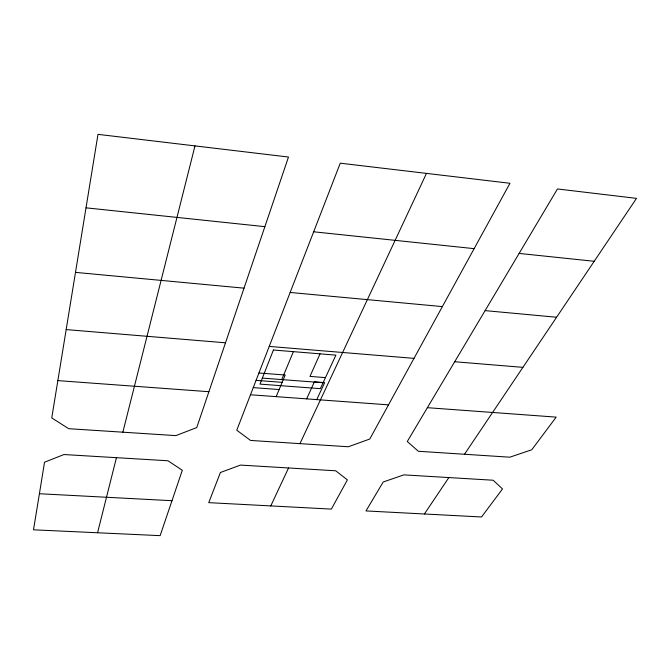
<?xml version="1.0" encoding="UTF-8"?>
<svg xmlns="http://www.w3.org/2000/svg" width="670" height="670" viewBox="0 0 670 670"><rect width="100%" height="100%" fill="white"/><g stroke="black" fill="none" stroke-linecap="round" stroke-linejoin="round"><path stroke-width="1" d="M39.413 493.731L44.53 462.233L63.943 454.536L167.969 460.767L182.299 470.281L160.138 535.648L33.5 529.811L39.413 493.731L171.997 500.708M57.855 380.61L97.987 134.352L288.485 157.031L196.754 427.569L175.9 435.617L68.709 428.691L51.749 417.929L57.855 380.61L208.889 391.707M97.569 532.759L116.446 457.669M122.853 432.2L194.987 145.892M250.488 394.764L236.77 430.215L250.58 440.45L348.35 446.764L369.781 439.026L509.97 183.27L340.26 163.187L250.488 394.764L388.483 404.856M281.76 379.58L293.385 351.649M276.174 396.632L285.202 375.024L258.93 372.989M320.026 353.844L309.967 376.406L325.469 377.612M306.667 398.868L314.406 381.816L324.674 382.603L316.759 399.605M270.772 505.925L288.552 467.978M299.942 443.649L426.48 173.371M427.376 407.687L407.285 441.505L418.356 451.27L509.828 457.191L531.762 449.771L556.184 417.125L427.376 407.687L557.457 188.965L636.5 198.362L464.494 454.268M424.403 513.982L448.858 477.568L493.128 480.231L502.517 488.916L481.521 516.98L365.979 510.934L383.223 481.981L403.851 474.871L448.858 477.568M253.26 387.612L279.139 389.546M262.355 378.098L323.091 382.738M256.074 380.359L282.145 382.344M454.737 361.741L522.885 367.353M269.231 346.423L413.993 358.366M66.137 329.59L225.48 342.797M290.152 292.463L442.334 306.592M75.492 272.38L244.014 288.159M485.114 310.62L556.552 317.245M86.045 207.834L264.868 226.661M313.661 231.795L474.117 248.645M519.158 253.428L594.156 261.283M220.413 472.492L208.739 502.651L331.357 509.1L347.395 479.879L335.703 470.784L240.497 465.089L220.413 472.492M273.41 350.008L259.985 384.111L320.335 388.667L335.888 355.142L273.41 350.008"/></g></svg>
